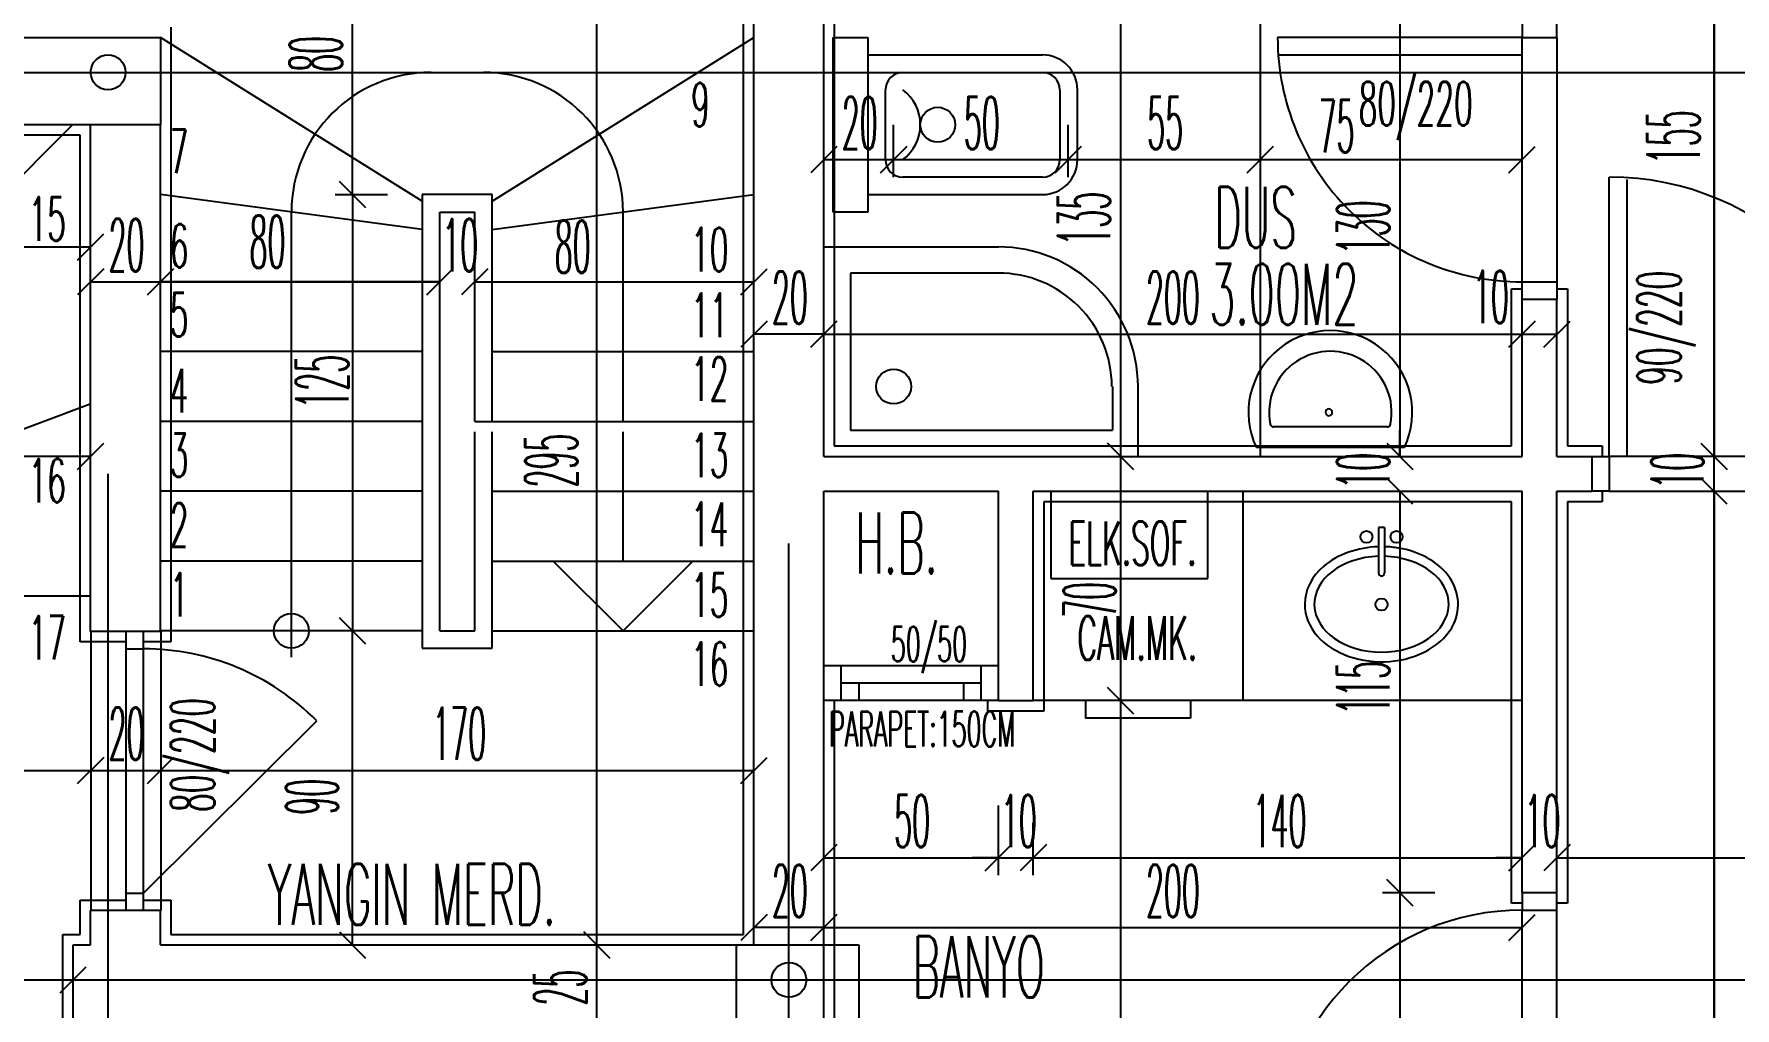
# Model space of a CAD drawing. Extents: x 78 to 306, y -397 to 18.
# Drawn here: x 275.8089 to 275.9063, y -396.5412 to -396.4854 of the extents above; entities that cross this region are included whole.
import ezdxf

# ---------------------------------------------------------------- set-up
doc = ezdxf.new("R2010")
doc.units = 0
doc.header["$LTSCALE"] = 0.5
doc.header["$MEASUREMENT"] = 0
doc.linetypes.add('DASHDOT2', pattern=[0.5, 0.25, -0.125, 0, -0.125])
doc.linetypes.add('DOT2', pattern=[0.125, 0, -0.125])
doc.layers.get('0').update_dxf_attribs({"linetype": 'CONTINUOUS'})
for name, color, linetype in [('AKS', 5, 'DASHDOT2'), ('ASHADE', 7, 'CONTINUOUS'), ('DUVAR', 6, 'CONTINUOUS'), ('IZDUSUM', 2, 'DOT2'), ('KAPI', 1, 'CONTINUOUS'), ('KOLON', 4, 'CONTINUOUS'), ('MERDIVEN', 3, 'CONTINUOUS'), ('OLCU', 31, 'CONTINUOUS'), ('SIVA', 7, 'CONTINUOUS'), ('TEFRIS', 11, 'CONTINUOUS')]:
    doc.layers.add(name, color=color, linetype=linetype)
doc.styles.add('ICMEKAN', font='romans.shx', dxfattribs={"width": 0.55, "height": 0.2})
doc.styles.add('OLCU', font='romans.shx', dxfattribs={"width": 0.6, "height": 0.125})
doc.styles.add('OLCUIC', font='ROMANS.SHX', dxfattribs={"width": 0.4, "height": 0.15})

msp = doc.modelspace()

# ---------------------------------------------------------------- linework, layer by layer
at = {"color": 0, "linetype": 'ByBlock'}
for p, q in [((275.854893941935, -396.4918098737721), (275.853393941935, -396.4933098737721)), ((275.858893941935, -396.4918098737721), (275.857393941935, -396.4933098737721)), ((275.857393941935, -396.4933098737721), (275.858893941935, -396.4918098737721)), ((275.868893941935, -396.4918098737721), (275.867393941935, -396.4933098737721)), ((275.867393941935, -396.4933098737721), (275.868893941935, -396.4918098737721)), ((275.879893941935, -396.4918098737721), (275.878393941935, -396.4933098737721)), ((275.878393941935, -396.4933098737721), (275.879893941935, -396.4918098737721)), ((275.893393941935, -396.4933098737721), (275.894893941935, -396.4918098737721)), ((275.826393941935, -396.4938098737721), (275.827893941935, -396.4953098737721)), ((275.827893941935, -396.4953098737721), (275.826393941935, -396.4938098737721)), ((275.811393941935, -396.4983098737721), (275.812893941935, -396.4968098737721)), ((275.812893941935, -396.4988098737721), (275.811393941935, -396.5003098737721)), ((275.816893941935, -396.4988098737721), (275.815393941935, -396.5003098737721)), ((275.815393941935, -396.5003098737721), (275.816893941935, -396.4988098737721)), ((275.831393941935, -396.5003098737721), (275.832893941935, -396.4988098737721)), ((275.831393941935, -396.5003098737721), (275.832893941935, -396.4988098737721)), ((275.834893941935, -396.4988098737721), (275.833393941935, -396.5003098737721)), ((275.834893941935, -396.4988098737721), (275.833393941935, -396.5003098737721)), ((275.849393941935, -396.5003098737721), (275.850893941935, -396.4988098737721)), ((275.850893941935, -396.5018098737721), (275.849393941935, -396.5033098737721)), ((275.853393941935, -396.5033098737721), (275.854893941935, -396.5018098737721)), ((275.854893941935, -396.5018098737721), (275.853393941935, -396.5033098737721)), ((275.894893941935, -396.5018098737721), (275.893393941935, -396.5033098737721)), ((275.893393941935, -396.5033098737721), (275.894893941935, -396.5018098737721)), ((275.895393941935, -396.5033098737721), (275.896893941935, -396.5018098737721)), ((275.811393941935, -396.5103098737721), (275.812893941935, -396.5088098737721)), ((275.871893941935, -396.5103098737721), (275.870393941935, -396.5088098737721)), ((275.870393941935, -396.5088098737721), (275.871893941935, -396.5103098737721)), ((275.886393941935, -396.5088098737721), (275.887893941935, -396.5103098737721)), ((275.886393941935, -396.5088098737721), (275.887893941935, -396.5103098737721)), ((275.904393941935, -396.5088098737721), (275.905893941935, -396.5103098737721)), ((275.904393941935, -396.5088098737721), (275.905893941935, -396.5103098737721)), ((275.887893941935, -396.5123098737721), (275.886393941935, -396.5108098737721)), ((275.887893941935, -396.5123098737764), (275.886393941935, -396.5108098737765)), ((275.905893941935, -396.5123098737721), (275.904393941935, -396.5108098737721)), ((275.905893941935, -396.5123098737721), (275.904393941935, -396.5108098737721)), ((275.905893941935, -396.5123098737721), (275.904393941935, -396.5108098737721)), ((275.826393941935, -396.5188098737721), (275.827893941935, -396.5203098737721)), ((275.827893941935, -396.5203098737721), (275.826393941935, -396.5188098737721)), ((275.871893941935, -396.5243098737721), (275.870393941935, -396.5228098737721)), ((275.870393941935, -396.5228098737721), (275.871893941935, -396.5243098737721)), ((275.812893941935, -396.5268098737721), (275.811393941935, -396.5283098737721)), ((275.811393941935, -396.5283098737721), (275.812893941935, -396.5268098737721)), ((275.816893941935, -396.5268098737721), (275.815393941935, -396.5283098737721)), ((275.815393941935, -396.5283098737721), (275.816893941935, -396.5268098737721)), ((275.849393941935, -396.5283098737721), (275.850893941935, -396.5268098737721)), ((275.854893941935, -396.5318098737721), (275.853393941935, -396.5333098737721)), ((275.863393941935, -396.5333098737721), (275.864893941935, -396.5318098737721)), ((275.863393941935, -396.5333098737721), (275.864893941935, -396.5318098737721)), ((275.866893941935, -396.5318098737721), (275.865393941935, -396.5333098737721)), ((275.866893941935, -396.5318098737721), (275.865393941935, -396.5333098737721)), ((275.893393941935, -396.5333098737721), (275.894893941935, -396.5318098737721)), ((275.893393941935, -396.5333098737721), (275.894893941935, -396.5318098737721)), ((275.896893941935, -396.5318098737721), (275.895393941935, -396.5333098737721)), ((275.896893941935, -396.5318098737721), (275.895393941935, -396.5333098737721)), ((275.887893941935, -396.5353098737721), (275.886393941935, -396.5338098737721)), ((275.886393941935, -396.5338098737721), (275.887893941935, -396.5353098737721)), ((275.850893941935, -396.5358098737721), (275.849393941935, -396.5373098737721)), ((275.853393941935, -396.5373098737721), (275.854893941935, -396.5358098737721)), ((275.854893941935, -396.5358098737721), (275.853393941935, -396.5373098737721)), ((275.893393941935, -396.5373098737721), (275.894893941935, -396.5358098737721)), ((275.826393941935, -396.5368098737721), (275.827893941935, -396.5383098737721)), ((275.840393941935, -396.5368098737721), (275.841893941935, -396.5383098737721)), ((275.841893941935, -396.5383098737721), (275.840393941935, -396.5368098737721)), ((275.810393941935, -396.5403098737721), (275.811893941935, -396.5388098737721))]:
    msp.add_line(p, q, dxfattribs=at)
at = {"layer": 'AKS'}
for p, q in [((275.8521439419353, -396.8395598737721), (275.8521439419353, -396.3515598737721)), ((275.8931439419353, -396.3515598737721), (275.8931439419353, -396.8395598737721)), ((275.8131439419353, -396.8355598737721), (275.8131439419353, -396.3555598737721)), ((275.8811439419353, -396.3555598737721), (275.8811439419353, -396.8355598737721)), ((275.8021439419353, -396.4875598737721), (276.0941439419353, -396.4875598737721)), ((275.8021439419353, -396.5395598737721), (276.0981439419346, -396.5395598737721))]:
    msp.add_line(p, q, dxfattribs=at)
at = {"layer": 'ASHADE'}
for centre in [(275.8131439419353, -396.4875598737721), (275.8521439419353, -396.5395598737721)]:
    msp.add_circle(centre, 0.0009999999999999432, dxfattribs=at)
at = {"layer": 'DUVAR'}
for p, q in [((275.8501439419355, -396.5375598737743), (275.8501439419359, -396.4785598737798)), ((275.8541439419372, -396.5095598737756), (275.8541439419382, -396.48255987378)), ((275.8121439419362, -396.5195896821239), (275.8121439419365, -396.4905598737721)), ((275.8161439419351, -396.5195896821242), (275.8161439419351, -396.4905598737721)), ((275.894143941935, -396.5095598737759), (275.894143941935, -396.5005598737744)), ((275.894143941935, -396.5005598737744), (275.8961439419351, -396.5005598737744)), ((275.8961439419352, -396.5095598737759), (275.8961439419352, -396.5005598737744)), ((275.8541439419369, -396.5095598737756), (275.894143941935, -396.5095598737759)), ((275.8961439419352, -396.5095598737759), (275.8981439419351, -396.5095598737759)), ((275.8981439419351, -396.5095598737759), (275.8981439419351, -396.511559873776)), ((275.8541439419362, -396.5375598737721), (275.8541439419371, -396.5115598737767)), ((275.8541439419367, -396.5215598737687), (275.8541439419371, -396.5115598737767)), ((275.8541439419371, -396.5115598737767), (275.8641439419371, -396.5115598737766)), ((275.8641439419367, -396.5235598737688), (275.8641439419371, -396.511559873777)), ((275.8661439419367, -396.5235598737777), (275.8661439419371, -396.5115598737771)), ((275.8661439419371, -396.5115598737766), (275.894143941935, -396.5115598737764)), ((275.894143941935, -396.5345598737756), (275.894143941935, -396.5115598737764)), ((275.8961439419351, -396.5345598737756), (275.8961439419351, -396.5115598737764)), ((275.8961439419351, -396.5115598737764), (275.8981439419351, -396.5115598737763)), ((275.8161737502916, -396.5195896821242), (275.8121439419362, -396.5195896821239)), ((275.8641439419367, -396.5235598737688), (275.8661439419367, -396.5235598737688)), ((275.894143941932, -396.5345598737757), (275.8961439419321, -396.5345598737756)), ((275.812143941936, -396.5375598737756), (275.812143941936, -396.5355896821245)), ((275.8161737502916, -396.5355896821245), (275.812143941936, -396.5355896821245)), ((275.8161439419351, -396.5375598737755), (275.8161439419351, -396.5355896821245)), ((275.8111439419353, -396.5425598737721), (275.8111439419353, -396.5375598737721)), ((275.8111439419353, -396.5375598737721), (275.812143941936, -396.5375598737721)), ((275.8161439419351, -396.5375598737721), (275.8491439419353, -396.5375598737721))]:
    msp.add_line(p, q, dxfattribs=at)
at = {"layer": 'IZDUSUM', "ltscale": 0.6}
for p, q in [((275.8791439419418, -396.4835598737721), (275.8791439419416, -396.5095598737758)), ((275.878173750288, -396.5235598737721), (275.878173750288, -396.5115598737721))]:
    msp.add_line(p, q, dxfattribs=at)
at = {"layer": 'KAPI'}
for p, q in [((275.894143941935, -396.4845598737746), (275.894143941935, -396.4855598737747)), ((275.8961439419351, -396.4855598737747), (275.8961439419351, -396.4845598737746)), ((275.894143941935, -396.4855598737747), (275.880143941935, -396.4855598737747)), ((275.894143941935, -396.4865598737748), (275.894143941935, -396.4855598737747)), ((275.894143941935, -396.4855598737747), (275.8961439419351, -396.4855598737747)), ((275.8961439419351, -396.4855598737747), (275.8961439419351, -396.4995598737743)), ((275.8801797018913, -396.4865598737745), (275.894143941935, -396.4865598737748)), ((275.8316439419355, -396.4875598737776), (275.8346439419352, -396.4875598737776)), ((275.8991439419352, -396.5095598737759), (275.8991439419352, -396.4935598737756)), ((275.9001439419353, -396.4936907995548), (275.9001439419353, -396.5095598737759)), ((275.831143941935, -396.4965598737761), (275.8161439419351, -396.4945598737761)), ((275.831143941935, -396.4945598737762), (275.831143941935, -396.5205598737763)), ((275.835143941935, -396.4945598737762), (275.831143941935, -396.4945598737762)), ((275.835143941935, -396.507559873776), (275.835143941935, -396.4945598737762)), ((275.8351439419353, -396.4965598737761), (275.8501439419351, -396.4945598737761)), ((275.8236439419355, -396.5210620811048), (275.8236439419355, -396.4955598737776)), ((275.832143941935, -396.5195598737751), (275.832143941935, -396.4955598737777)), ((275.832143941935, -396.4955598737777), (275.8341439419352, -396.4955598737774)), ((275.8341439419352, -396.507559873776), (275.8341439419352, -396.4955598737774)), ((275.8426439419352, -396.507559873776), (275.8426439419352, -396.4955598737776)), ((275.831143941935, -396.4995598737761), (275.8161439419351, -396.4995598737761)), ((275.8351439419353, -396.4995598737761), (275.8501439419351, -396.4995598737761)), ((275.894143941935, -396.5005598737741), (275.894143941935, -396.4995598737743)), ((275.894143941935, -396.4995598737743), (275.8961439419351, -396.4995598737743)), ((275.8961439419351, -396.4995598737743), (275.8961439419351, -396.5005598737741)), ((275.831143941935, -396.5035598737761), (275.8161439419351, -396.5035598737761)), ((275.8351439419353, -396.5035598737761), (275.8501439419351, -396.5035598737761)), ((275.831143941935, -396.507559873776), (275.8161439419351, -396.507559873776)), ((275.8341439419352, -396.5195598737751), (275.8341439419352, -396.508159873776)), ((275.835143941935, -396.5205598737763), (275.835143941935, -396.508159873776)), ((275.8426439419352, -396.5155598737759), (275.8426439419352, -396.5081598737768)), ((275.8981439419351, -396.5095598737759), (275.8991439419352, -396.5095598737759)), ((275.8991439419352, -396.5095598737759), (275.8991439419352, -396.511559873776)), ((275.9001439419353, -396.5095598737759), (275.8991439419352, -396.5095598737759)), ((275.831143941935, -396.511559873776), (275.8161439419351, -396.511559873776)), ((275.8351439419353, -396.511559873776), (275.8501439419351, -396.511559873776)), ((275.8991439419352, -396.511559873776), (275.8981439419351, -396.511559873776)), ((275.8991439419352, -396.511559873776), (275.9151439419353, -396.5115598737763)), ((275.831143941935, -396.5155598737759), (275.8161439419351, -396.5155598737759)), ((275.8351439419353, -396.5155598737759), (275.8501439419351, -396.5155598737759)), ((275.8386439419352, -396.5155598737759), (275.8466439419352, -396.5155598737759)), ((275.8121737502916, -396.5355896821245), (275.8121737502916, -396.5195896821245)), ((275.8141737502917, -396.5355896821245), (275.8141737502917, -396.5195896821245)), ((275.8151737502918, -396.5355896821245), (275.8151737502918, -396.5195896821245)), ((275.831143941935, -396.5195598737759), (275.8161439419351, -396.5195598737759)), ((275.8161737502916, -396.5355896821245), (275.8161737502916, -396.5195896821245)), ((275.832143941935, -396.5195598737751), (275.8341439419352, -396.5195598737751)), ((275.8351439419353, -396.5195598737759), (275.8501439419351, -396.5195598737759)), ((275.8141737502917, -396.5205896821245), (275.8151737502918, -396.5205896821245)), ((275.831143941935, -396.5205598737763), (275.835143941935, -396.5205598737763)), ((275.8641439419366, -396.5215598737687), (275.8541439419339, -396.5215598737688)), ((275.8641439419366, -396.5235598737687), (275.8541439419339, -396.5235598737688)), ((275.8151737502918, -396.5345896821244), (275.8250943976262, -396.5247113848793)), ((275.8141737502917, -396.5345896821244), (275.8151737502918, -396.5345896821244)), ((275.894143941932, -396.5345598737759), (275.894143941932, -396.5355598737758)), ((275.8961439419321, -396.5355598737757), (275.8961439419321, -396.5345598737759)), ((275.894143941932, -396.5355598737758), (275.8961439419321, -396.5355598737757)), ((275.8961439419324, -396.5495598737756), (275.8961439419321, -396.5355598737757))]:
    msp.add_line(p, q, dxfattribs=at)
at = {"layer": 'KAPI', "ltscale": 1.4}
for p, q in [((275.831143941935, -396.4949348737773), (275.8161439419353, -396.4855598737721)), ((275.8351439419353, -396.4949348737773), (275.850143941935, -396.4855598737721)), ((275.894143941935, -396.4995598737721), (275.894143941935, -396.4865598737721)), ((275.915143941935, -396.5095598737721), (275.900143941935, -396.5095598737721)), ((275.855143941935, -396.5235598737721), (275.855143941935, -396.5215598737721)), ((275.863143941935, -396.5215598737721), (275.863143941935, -396.5235598737721)), ((275.863143941935, -396.5225598737721), (275.855143941935, -396.5225598737721)), ((275.856143941935, -396.5225598737721), (275.856143941935, -396.5235598737721)), ((275.862143941935, -396.5225598737721), (275.862143941935, -396.5235598737721)), ((275.894143941935, -396.5485598737721), (275.894143941935, -396.5355598737721))]:
    msp.add_line(p, q, dxfattribs=at)
at = {"layer": 'KAPI'}
for centre, radius, start, end in [((275.8941439419344, -396.4855598737747), 0.01399999999936199, 180, 270.0000000016285), ((275.8316439419355, -396.4955598737776), 0.008, 90, 180), ((275.8346439419352, -396.4955598737776), 0.008, 0, 90), ((275.8991439419352, -396.5095598737762), 0.01600000000064028, 8.142219984554008e-10, 90), ((275.8151737502918, -396.5345896821244), 0.01399999999982583, 44.8774440894632, 90), ((275.8941439419323, -396.5495598737756), 0.01399999999994179, 90.00000000113991, 180.0000000011399)]:
    msp.add_arc(centre, radius, start, end, dxfattribs=at)
at = {"layer": 'KOLON'}
for p, q in [((275.8021439419353, -396.4855598737721), (275.8161439419353, -396.4855598737721)), ((275.8161439419353, -396.4855598737721), (275.8161439419353, -396.4905598737721)), ((275.8161439419353, -396.4905598737721), (275.8021439419353, -396.4905598737721)), ((275.8341439419352, -396.507559873776), (275.8501439419351, -396.507559873776)), ((275.8491439419353, -396.5375598737744), (275.8541439419362, -396.5375598737742)), ((275.8491439419353, -396.5745598737721), (275.8491439419353, -396.5375598737744)), ((275.8541439419349, -396.5795598737781), (275.8541439419362, -396.5375598737742))]:
    msp.add_line(p, q, dxfattribs=at)
at = {"layer": 'MERDIVEN', "linetype": 'ByBlock'}
for p, q in [((275.7891141335826, -396.5125598737721), (275.8111439419353, -396.4905300654194)), ((275.7891439419368, -396.5151736956393), (275.8121141335827, -396.5065598737721)), ((275.8426439419352, -396.5195598737759), (275.8386439419352, -396.5155598737759)), ((275.8426439419352, -396.5195598737759), (275.8466439419352, -396.5155598737759)), ((275.7891439419357, -396.5175598737757), (275.8121439419359, -396.5175598737757)), ((275.854143941935, -396.5375598737721), (275.856143941935, -396.5375598737721)), ((275.856143941935, -396.5375598737721), (275.856143941935, -396.5775598737721))]:
    msp.add_line(p, q, dxfattribs=at)
msp.add_circle((275.8236439419351, -396.5195598737759), 0.0009999999999999432, dxfattribs=at)
at = {"layer": 'OLCU', "ltscale": 1.4}
for p, q in [((275.905143941935, -396.6125598737721), (275.905143941935, -396.4235598737721)), ((275.827143941935, -396.4945598737721), (275.827143941935, -396.4785598737721)), ((275.841143941935, -396.5375598737721), (275.841143941935, -396.4785598737721)), ((275.905143941935, -396.4785598737721), (275.905143941935, -396.5095598737721)), ((275.871143941935, -396.4825598737721), (275.871143941935, -396.5095598737721)), ((275.887143941935, -396.4835598737721), (275.887143941935, -396.5095598737721)), ((275.858143941935, -396.4935598737721), (275.858143941935, -396.4905598737721)), ((275.868143941935, -396.4935598737721), (275.868143941935, -396.4905598737721)), ((275.854143941935, -396.4925598737721), (275.858143941935, -396.4925598737721)), ((275.858143941935, -396.4925598737721), (275.868143941935, -396.4925598737721)), ((275.868143941935, -396.4925598737721), (275.879143941935, -396.4925598737721)), ((275.879143941935, -396.4925598737721), (275.894143941935, -396.4925598737721)), ((275.826143941935, -396.4945598737721), (275.829143941935, -396.4945598737721)), ((275.827143941935, -396.4945598737721), (275.827143941935, -396.5195598737721)), ((275.795143941935, -396.4975598737721), (275.812143941935, -396.4975598737721)), ((275.812143941935, -396.4995598737721), (275.816143941935, -396.4995598737721)), ((275.816143941935, -396.4995598737721), (275.832143941935, -396.4995598737721)), ((275.832143941935, -396.4995598737721), (275.830643941935, -396.4995598737721)), ((275.834143941935, -396.4995598737721), (275.850143941935, -396.4995598737721)), ((275.834143941935, -396.4995598737721), (275.835643941935, -396.4995598737721)), ((275.854143941935, -396.5025598737721), (275.850143941935, -396.5025598737721)), ((275.854143941935, -396.5025598737721), (275.894143941935, -396.5025598737721)), ((275.894143941935, -396.5025598737721), (275.896143941935, -396.5025598737721)), ((275.887143941935, -396.5095598737721), (275.887143941935, -396.5080598737721)), ((275.905143941935, -396.5095598737721), (275.905143941935, -396.5080598737721)), ((275.812143941935, -396.5095598737721), (275.754143941935, -396.5095598737721)), ((275.871143941935, -396.5095598737721), (275.871143941935, -396.5235598737721)), ((275.887143941935, -396.5115598737721), (275.887143941935, -396.5130598737721)), ((275.887143941935, -396.5115598737764), (275.887143941935, -396.5345598737721)), ((275.905143941935, -396.5115598737721), (275.905143941935, -396.6095598737721)), ((275.905143941935, -396.5115598737721), (275.905143941935, -396.6095598737721)), ((275.905143941935, -396.5115598737721), (275.905143941935, -396.5130598737721)), ((275.827143941935, -396.5375598737721), (275.827143941935, -396.5195598737721)), ((275.871143941935, -396.5235598737721), (275.871143941935, -396.5775598737721)), ((275.782143941935, -396.5275598737721), (275.812143941935, -396.5275598737721)), ((275.812143941935, -396.5275598737721), (275.816143941935, -396.5275598737721)), ((275.816143941935, -396.5275598737721), (275.850143941935, -396.5275598737721)), ((275.864143941935, -396.5335598737721), (275.864143941935, -396.5295598737721)), ((275.866143941935, -396.5335598737721), (275.866143941935, -396.5305598737721)), ((275.854143941935, -396.5325598737721), (275.864143941935, -396.5325598737721)), ((275.864143941935, -396.5325598737721), (275.862643941935, -396.5325598737721)), ((275.864143941935, -396.5325598737721), (275.866143941935, -396.5325598737721)), ((275.866143941935, -396.5325598737721), (275.894143941935, -396.5325598737721)), ((275.866143941935, -396.5325598737721), (275.867643941935, -396.5325598737721)), ((275.894143941935, -396.5325598737721), (275.892643941935, -396.5325598737721)), ((275.896143941935, -396.5325598737721), (275.920143941935, -396.5325598737721)), ((275.896143941935, -396.5325598737721), (275.897643941935, -396.5325598737721)), ((275.886143941935, -396.5345598737721), (275.889143941935, -396.5345598737721)), ((275.887143941935, -396.5345598737721), (275.887143941935, -396.5505598737721)), ((275.854143941935, -396.5365598737721), (275.850143941935, -396.5365598737721)), ((275.854143941935, -396.5365598737721), (275.894143941935, -396.5365598737721)), ((275.841143941935, -396.5425598737721), (275.841143941935, -396.5375598737721)), ((275.754143941935, -396.5395598737721), (275.811143941935, -396.5395598737721))]:
    msp.add_line(p, q, dxfattribs=at)
at = {"layer": 'SIVA', "ltscale": 1.4}
for p, q in [((275.8495439419355, -396.5369598737723), (275.849543941936, -396.4779598737798)), ((275.8547439419382, -396.48315987378), (275.8547439419372, -396.5089598737756)), ((275.8167439419353, -396.4849598737719), (275.8167439419353, -396.4905598737721)), ((275.8167439419353, -396.4905598737721), (275.8167439419352, -396.5201896821242)), ((275.8115439419365, -396.4911598737721), (275.8015439419353, -396.4911598737721)), ((275.8115439419362, -396.5201896821239), (275.8115439419365, -396.4911598737721)), ((275.893543941935, -396.5089598737759), (275.893543941935, -396.4999598737744)), ((275.893543941935, -396.4999598737744), (275.894143941935, -396.4999598737744)), ((275.8961439419351, -396.4999598737744), (275.8967439419351, -396.4999598737744)), ((275.8967439419351, -396.4999598737744), (275.8967439419351, -396.508959873776)), ((275.8547439419372, -396.5089598737756), (275.893543941935, -396.5089598737759)), ((275.8967439419351, -396.508959873776), (275.8987439419352, -396.508959873776)), ((275.8987439419352, -396.508959873776), (275.8987439419352, -396.5095598737759)), ((275.893543941935, -396.5121598737764), (275.8667439419371, -396.5121598737766)), ((275.8667439419371, -396.5121598737766), (275.8667439419366, -396.5241598737688)), ((275.893543941935, -396.5351598737757), (275.893543941935, -396.5121598737764)), ((275.8987439419352, -396.5121598737763), (275.8967439419351, -396.5121598737763)), ((275.8967439419351, -396.5121598737763), (275.8967439419351, -396.5351598737756)), ((275.8987439419352, -396.511559873776), (275.8987439419352, -396.5121598737763)), ((275.8141737502917, -396.5201896821241), (275.8115439419362, -396.5201896821239)), ((275.8167439419352, -396.5201896821242), (275.8151737502918, -396.5201896821241)), ((275.8547439419367, -396.5235598737688), (275.8547439419362, -396.5375598737721)), ((275.8635439419367, -396.5241598737688), (275.8635439419367, -396.5235598737687)), ((275.8667439419366, -396.5241598737688), (275.8635439419367, -396.5241598737688)), ((275.811543941936, -396.5369598737721), (275.8115439419361, -396.5349896821244)), ((275.8115439419361, -396.5349896821244), (275.8141737502917, -396.5349896821244)), ((275.8151737502918, -396.5349896821244), (275.8167439419352, -396.5349896821244)), ((275.8167439419352, -396.5349896821244), (275.8167439419352, -396.5369598737721)), ((275.894143941932, -396.5351598737757), (275.893543941935, -396.5351598737757)), ((275.8967439419351, -396.5351598737756), (275.8961439419321, -396.5351598737756)), ((275.8105439419354, -396.5431598737721), (275.8105439419354, -396.5369598737721)), ((275.8105439419354, -396.5369598737721), (275.811543941936, -396.5369598737721)), ((275.8167439419352, -396.5369598737721), (275.8491439419353, -396.5369598737721)), ((275.8491439419353, -396.5369598737721), (275.8495439419355, -396.5369598737723)), ((275.8547439419362, -396.5375598737721), (275.854743941935, -396.5769598737757))]:
    msp.add_line(p, q, dxfattribs=at)
at = {"layer": 'TEFRIS'}
for p, q in [((275.8546737502872, -396.4955598737729), (275.8546737502872, -396.4855598737729)), ((275.8546737502872, -396.4855598737729), (275.8566737502873, -396.4855598737729)), ((275.8566737502873, -396.4855598737729), (275.8566737502873, -396.4955598737729)), ((275.8566737502873, -396.4865598737726), (275.8666737502873, -396.4865598737726)), ((275.8586737502874, -396.4875598737727), (275.8666737502873, -396.4875598737727)), ((275.8576737502873, -396.4925598737727), (275.8576737502873, -396.4885598737728)), ((275.8676737502873, -396.4885598737728), (275.8676737502873, -396.4925598737727)), ((275.8686737502874, -396.4925598737727), (275.8686737502874, -396.4885598737728)), ((275.8666737502873, -396.4935598737728), (275.8586737502874, -396.4935598737728)), ((275.8566737502873, -396.4945598737729), (275.8666737502873, -396.4945598737729)), ((275.8566737502873, -396.4955598737729), (275.8546737502872, -396.4955598737729)), ((275.8541439419355, -396.4975598737739), (275.8641439419357, -396.4975598737736)), ((275.855673750288, -396.4990598737721), (275.855673750288, -396.5080598737721)), ((275.864173750288, -396.4990598737721), (275.855673750288, -396.4990598737721)), ((275.8706737502879, -396.5055598737721), (275.8706737502879, -396.5080598737721)), ((275.8721439419358, -396.509559873773), (275.8721439419359, -396.5055598737737)), ((275.855673750288, -396.5080598737721), (275.8706737502879, -396.5080598737721)), ((275.8864182227619, -396.5078774962183), (275.8799110517471, -396.5078774962183)), ((275.8874057133842, -396.5090598737726), (275.8789235611249, -396.5090598737726)), ((275.867143941935, -396.5115598737721), (275.867143941935, -396.5165598737721)), ((275.876143941935, -396.5165598737721), (275.876143941935, -396.5115598737721)), ((275.8859215857827, -396.5136359536726), (275.8859215857827, -396.516241602641)), ((275.8862669927892, -396.5136359536726), (275.8859215857827, -396.5136359536726)), ((275.8862669927892, -396.5136359536726), (275.8862669927892, -396.516241602641)), ((275.867143941935, -396.5165598737721), (275.876143941935, -396.5165598737721)), ((275.8941439419351, -396.5235598737774), (275.8661439419367, -396.5235598737777)), ((275.8691439419371, -396.5235598737773), (275.8691439419371, -396.5245598737773)), ((275.8751439419371, -396.5235598737773), (275.8751439419371, -396.5245598737773)), ((275.8751439419371, -396.5245598737773), (275.8691439419374, -396.5245598737773))]:
    msp.add_line(p, q, dxfattribs=at)
for centre, radius in [((275.8606737502864, -396.4905598737729), 0.0009999999999990906), ((275.8581439419357, -396.5055598737737), 0.001000000000058208), ((275.8852307717703, -396.5141756521199), 0.0003454070062983653), ((275.8869578068016, -396.5141756521199), 0.0003454070062983653), ((275.8860942892859, -396.5180509579846), 0.0003454070062983653)]:
    msp.add_circle(centre, radius, dxfattribs=at)
for centre, radius, start, end in [((275.8666737502864, -396.4885598737728), 0.002, 0, 90), ((275.8586737502865, -396.4885598737728), 0.001, 90, 180), ((275.8666737502864, -396.4885598737728), 0.001, 0, 90), ((275.8571737502863, -396.4905598737729), 0.002499999999999375, 306.8698976460394, 53.13010235396057), ((275.8586737502865, -396.4925598737727), 0.001, 180, 270), ((275.8666737502864, -396.4925598737727), 0.001, 270, 0), ((275.8666737502864, -396.4925598737727), 0.002, 270, 0), ((275.8641439419359, -396.5055598737736), 0.008, 359.9999999990229, 90.00000000211699), ((275.8641439419359, -396.5055598737736), 0.006500000000000001, 359.9999999990229, 90.00000000211699), ((275.8831646372539, -396.5070486517333), 0.004693798124088048, 334.6285478708978, 205.3714521291023), ((275.8831646372539, -396.5070486517333), 0.003511420569777305, 349.0110539047405, 190.9889460952594), ((275.8830771144998, -396.5070336050009), 0.0001970629257184179, 90, 270), ((275.8830771144998, -396.5070336050009), 0.0001970629257184179, 270, 90), ((275.8799110517468, -396.5076804332923), 0.0001970629257184571, 190.9889460952594, 270), ((275.8864182227616, -396.5076804332923), 0.0001970629257184571, 270, 349.0110539047405), ((275.8860942892859, -396.516241602641), 0.0001727035031491827, 180, 0)]:
    msp.add_arc(centre, radius, start, end, dxfattribs=at)
msp.add_ellipse((275.8860942892859, -396.518034630188), major_axis=(-0.003850000029399299, 7.92959013003999e-18), ratio=0.7142857088313139, start_param=-1.525923216489635, end_param=4.667515870079431, dxfattribs=at)
msp.add_open_spline([(275.8859215857827, -396.5147406644899), (275.8847384316567, -396.5147799977615), (275.8835728547152, -396.5151714169008), (275.8821069212468, -396.5164360305096), (275.881694289286, -396.517223176031), (275.881694289286, -396.518034630188), (275.881694289286, -396.5186826234896), (275.8819551377227, -396.5193207222661), (275.8833115039192, -396.5208929192851), (275.8849792561037, -396.5214436511651), (275.8881604493074, -396.5211874202073), (275.8896555241811, -396.5203758836803), (275.8906631779732, -396.5182586141931), (275.890522800298, -396.5171752786083), (275.8892775929806, -396.515563756133), (275.8882301092481, -396.5150137287638), (275.8868135407729, -396.5147720344929), (275.8865406935505, -396.5147460804589), (275.8862669927892, -396.514739226148)], degree=3, knots=[4.753337881660367, 4.753337881660367, 4.753337881660367, 4.753337881660367, 5.591605059702994, 5.591605059702994, 6.283185307179586, 6.283185307179586, 6.283185307179586, 6.83545232555502, 6.83545232555502, 7.966271062912197, 7.966271062912197, 9.097089800269373, 9.097089800269373, 9.92909516512524, 9.92909516512524, 10.76110052998111, 10.76110052998111, 10.95499222150214, 10.95499222150214, 10.95499222150214, 10.95499222150214], dxfattribs=at)

# ---------------------------------------------------------------- texts
at = {"layer": 'KAPI', "style": 'OLCU', "width": 0.5}
for s, height, rotation, p in [('80/220', 0.002499999999999999, 1.791288396601882e-09, (275.8847851304712, -396.4906040274229)), ('9', 0.0025, 359.9999999982087, (275.846536273658, -396.4906588388063)), ('7', 0.0025, 359.9999999982087, (275.8166733764116, -396.4933347164783)), ('15', 0.0025, 359.9999999982087, (275.8085821662639, -396.4972031450023)), ('6', 0.0025, 359.9999999982087, (275.8166733764116, -396.4987479900433)), ('10', 0.0025, 359.9999999982087, (275.846536273658, -396.4989597475513)), ('90/220', 0.002499999999999999, 90.00000000179129, (275.9032426454273, -396.5054629670701)), ('5', 0.0025, 359.9999999982087, (275.8166733764116, -396.502694856008)), ('11', 0.0025, 359.9999999982087, (275.846536273658, -396.5027286250581)), ('12', 0.0025, 359.9999999982087, (275.846536273658, -396.5063849802966)), ('4', 0.0025, 359.9999999982087, (275.8166733764116, -396.5070394566485)), ('3', 0.0025, 359.9999999982087, (275.8166733764116, -396.5107426927295)), ('13', 0.0025, 359.9999999982087, (275.846536273658, -396.5107517947048)), ('16', 0.0025, 359.9999999982087, (275.8085821662639, -396.5122031450023)), ('14', 0.0025, 359.9999999982087, (275.846536273658, -396.5147046083929)), ('2', 0.0025, 359.9999999982087, (275.8166733764116, -396.5147486648398)), ('1', 0.0025, 359.9999999982087, (275.8166733764116, -396.5187442670893)), ('15', 0.0025, 359.9999999982087, (275.846536273658, -396.5187562346922)), ('17', 0.0025, 359.9999999982087, (275.8085821662639, -396.5212031450023)), ('16', 0.0025, 359.9999999982087, (275.846536273658, -396.5227090483803)), ('80/220', 0.0025, 89.99999999820871, (275.8192365787034, -396.5299433145766))]:
    msp.add_text(s, height=height, rotation=rotation, dxfattribs=at).set_placement(p)
at = {"layer": 'KAPI', "linetype": 'Continuous', "style": 'ICMEKAN', "width": 0.5}
for s, p in [('50/50', (275.8579839166098, -396.5213230264891)), ('PARAPET:150CM', (275.8544396169211, -396.5261826543356))]:
    msp.add_text(s, height=0.002, dxfattribs=at).set_placement(p)
at = {"layer": 'MERDIVEN', "linetype": 'ByBlock', "style": 'OLCU', "width": 0.5}
for s, p in [('DUS', (275.8765046457303, -396.4976203059647)), ('3.00M2 ', (275.8762308362066, -396.5020203059647)), ('H.B.', (275.855945187809, -396.516277070384)), ('YANGIN MERD.', (275.8222945231236, -396.5364111956707)), ('BANYO', (275.8592233135433, -396.5405640132784))]:
    msp.add_text(s, height=0.0035, dxfattribs=at).set_placement(p)
at = {"layer": 'OLCU', "style": 'OLCUIC', "width": 0.4}
for s, p in [('80', (275.826543941935, -396.4875313023435)), ('155', (275.9043220781077, -396.4928216214857)), ('135', (275.870543941935, -396.4974884452006)), ('130', (275.886543941935, -396.4979884452006)), ('125', (275.826905801819, -396.5068257233376)), ('295', (275.840032482322, -396.5113468566673)), ('10', (275.886543941935, -396.5114170166293)), ('10', (275.904543941935, -396.5114170166293)), ('70', (275.8708709099968, -396.5188186031148)), ('115', (275.886543941935, -396.5243741594886)), ('90', (275.826321383598, -396.5301013832614)), ('25', (275.840543941935, -396.5410313023435))]:
    msp.add_text(s, height=0.003, rotation=90, dxfattribs=at).set_placement(p)
for s, p in [('20', (275.8551725133636, -396.4919598737721)), ('50', (275.8621725133636, -396.4919598737721)), ('55', (275.8726725133636, -396.4919598737721)), ('75', (275.8824889542727, -396.4921400851977)), ('20', (275.8131725133636, -396.4989598737721)), ('80', (275.821247683121, -396.4987640686444)), ('10', (275.8322867990779, -396.4989598737721)), ('80', (275.8387298895814, -396.4990476652866)), ('20', (275.8511725133636, -396.5019598737721)), ('200', (275.8726010847922, -396.5019598737721)), ('10', (275.8913290508248, -396.5019291696669)), ('20', (275.8131725133636, -396.5269598737721)), ('170', (275.8317153705065, -396.5269598737721)), ('50', (275.8581725133636, -396.5319598737721)), ('10', (275.8642867990779, -396.5319598737721)), ('140', (275.8787153705064, -396.5319598737721)), ('10', (275.8942867990779, -396.5319598737721)), ('20', (275.8511725133636, -396.5359598737721)), ('200', (275.8726010847922, -396.5359598737721))]:
    msp.add_text(s, height=0.003, dxfattribs=at).set_placement(p)
at = {"layer": 'TEFRIS', "style": 'OLCU', "width": 0.5}
for s, p in [('ELK.SOF.', (275.8681602652387, -396.5157895466625)), ('CAM.MK.', (275.8686773058817, -396.5212244208718))]:
    msp.add_text(s, height=0.002499999999999999, rotation=359.9999999982087, dxfattribs=at).set_placement(p)

doc.saveas('drawing.dxf')
